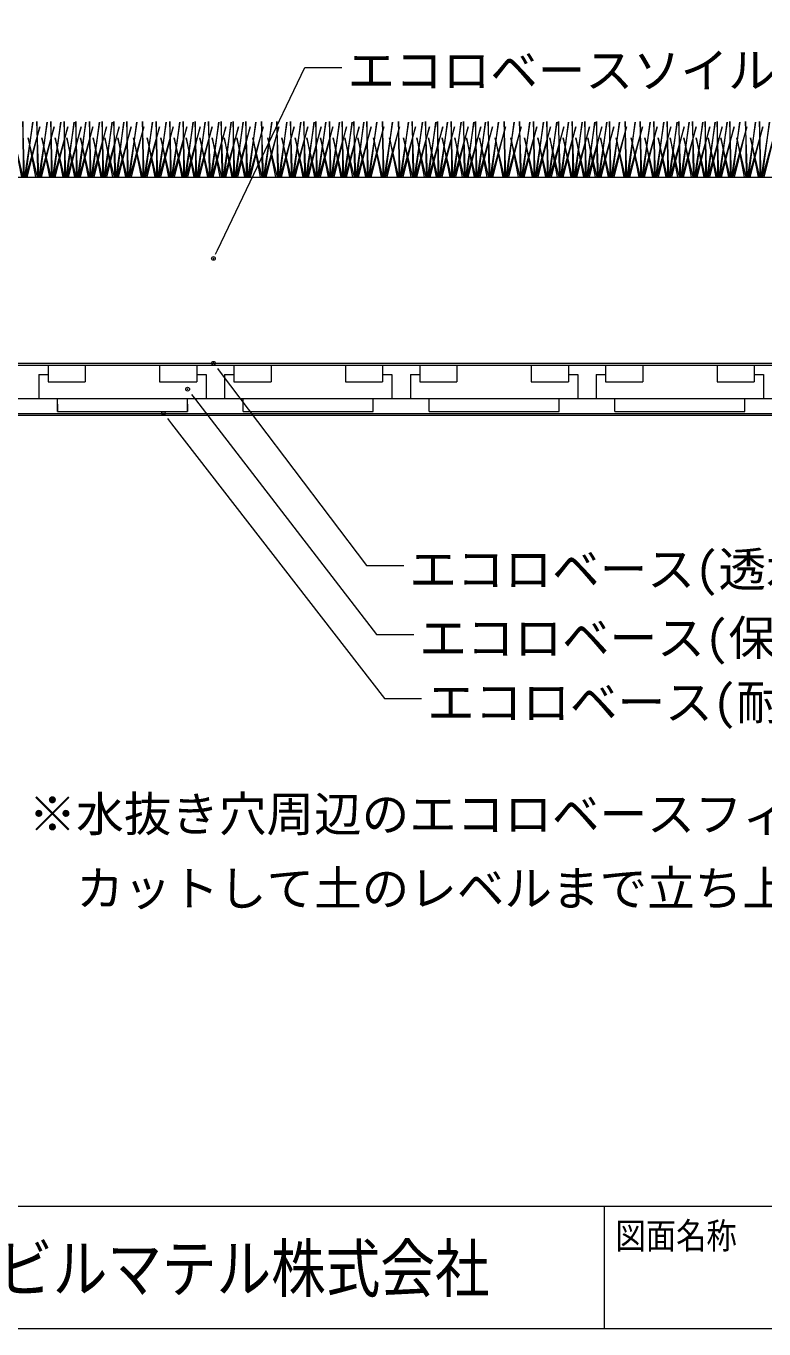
# Model space of a CAD drawing. Units: millimetres, scale not verified. Extents: x -825 to 825, y -564 to 564.
# Drawn here: x -252 to 145, y -564 to 137 of the extents above; entities that cross this region are included whole.
import ezdxf
from ezdxf.enums import TextEntityAlignment as Align

# ---------------------------------------------------------------- set-up
doc = ezdxf.new("R2010")
doc.units = ezdxf.units.MM
doc.header["$LTSCALE"] = 4
doc.header["$PDMODE"] = 32
doc.header["$PDSIZE"] = 2
for name, color, linetype, lineweight in [('0-0_0', 7, 'Continuous', 18), ('0-3_植栽', 3, 'Continuous', 18), ('0-4_図面枠', 7, 'Continuous', 18), ('0-6_耐根', 5, 'Continuous', 18), ('0-7_透水', 6, 'Continuous', 18), ('0-8_文字', 7, 'Continuous', 18), ('0-9_ｿｲﾙ', 2, 'Continuous', 18), ('0-B_ﾏｯﾄ25', 2, 'Continuous', 18)]:
    doc.layers.add(name, color=color, linetype=linetype, lineweight=lineweight)
doc.styles.add('ＭＳ ゴシック', font='')
doc.styles.get('ＭＳ ゴシック').set_extended_font_data('MS Gothic')

msp = doc.modelspace()

# ---------------------------------------------------------------- linework, layer by layer
at = {"layer": '0-0_0'}
msp.add_line((-734.813, -72.446), (564.994, -72.446), dxfattribs=at)
at = {"layer": '0-3_植栽'}
for points in [[(-251.177, 55.554), (-244.44, 82.741), (-251.966, 56.039), (-248.236, 85.179), (-252.695, 55.796), (-253.666, 85.554), (-253.424, 55.554), (-258.456, 76.817), (-254.371, 55.554)], [(-243.524, 55.554), (-236.787, 82.741), (-244.314, 56.039), (-240.584, 85.179), (-245.042, 55.796), (-246.014, 85.554), (-245.771, 55.554), (-250.804, 76.817), (-246.719, 55.554)], [(-236.121, 55.554), (-229.384, 82.741), (-236.911, 56.039), (-233.18, 85.179), (-237.639, 55.796), (-238.611, 85.554), (-238.368, 55.554), (-243.401, 76.817), (-239.316, 55.554)], [(-228.949, 55.554), (-222.212, 82.741), (-229.739, 56.039), (-226.008, 85.179), (-230.467, 55.796), (-231.438, 85.554), (-231.196, 55.554), (-236.228, 76.817), (-232.144, 55.554)], [(-222.574, 55.554), (-215.836, 82.741), (-223.364, 56.039), (-219.633, 85.179), (-224.092, 55.796), (-225.063, 85.554), (-224.82, 55.554), (-229.853, 76.817), (-225.768, 55.554)], [(-215.235, 55.554), (-208.497, 82.741), (-216.024, 56.039), (-212.294, 85.179), (-216.753, 55.796), (-217.724, 85.554), (-217.481, 55.554), (-222.514, 76.817), (-218.429, 55.554)], [(-208.472, 55.554), (-201.734, 82.741), (-209.262, 56.039), (-205.531, 85.179), (-209.99, 55.796), (-210.961, 85.554), (-210.718, 55.554), (-215.751, 76.817), (-211.666, 55.554)], [(-202.099, 55.554), (-195.361, 82.741), (-202.888, 56.039), (-199.158, 85.179), (-203.617, 55.796), (-204.588, 85.554), (-204.345, 55.554), (-209.378, 76.817), (-205.293, 55.554)], [(-195.206, 55.554), (-188.468, 82.741), (-195.995, 56.039), (-192.265, 85.179), (-196.724, 55.796), (-197.695, 85.554), (-197.452, 55.554), (-202.485, 76.817), (-198.4, 55.554)], [(-186.727, 55.554), (-179.99, 82.741), (-187.517, 56.039), (-183.786, 85.179), (-188.245, 55.796), (-189.216, 85.554), (-188.974, 55.554), (-194.006, 76.817), (-189.922, 55.554)], [(-179.402, 55.554), (-172.664, 82.741), (-180.191, 56.039), (-176.461, 85.179), (-180.92, 55.796), (-181.891, 85.554), (-181.648, 55.554), (-186.681, 76.817), (-182.596, 55.554)], [(-171.998, 55.554), (-165.261, 82.741), (-172.788, 56.039), (-169.058, 85.179), (-173.516, 55.796), (-174.488, 85.554), (-174.245, 55.554), (-179.278, 76.817), (-175.193, 55.554)], [(-164.826, 55.554), (-158.089, 82.741), (-165.616, 56.039), (-161.885, 85.179), (-166.344, 55.796), (-167.316, 85.554), (-167.073, 55.554), (-172.106, 76.817), (-168.021, 55.554)], [(-158.451, 55.554), (-151.714, 82.741), (-159.241, 56.039), (-155.51, 85.179), (-159.969, 55.796), (-160.94, 85.554), (-160.698, 55.554), (-165.73, 76.817), (-161.646, 55.554)], [(-151.112, 55.554), (-144.374, 82.741), (-151.902, 56.039), (-148.171, 85.179), (-152.63, 55.796), (-153.601, 85.554), (-153.358, 55.554), (-158.391, 76.817), (-154.306, 55.554)], [(-144.349, 55.554), (-137.611, 82.741), (-145.138, 56.039), (-141.408, 85.179), (-145.867, 55.796), (-146.838, 85.554), (-146.596, 55.554), (-151.628, 76.817), (-147.543, 55.554)], [(-137.976, 55.554), (-131.238, 82.741), (-138.766, 56.039), (-135.035, 85.179), (-139.494, 55.796), (-140.465, 85.554), (-140.222, 55.554), (-145.255, 76.817), (-141.17, 55.554)], [(-131.083, 55.554), (-124.345, 82.741), (-131.872, 56.039), (-128.142, 85.179), (-132.601, 55.796), (-133.572, 85.554), (-133.329, 55.554), (-138.362, 76.817), (-134.277, 55.554)], [(-122.604, 55.554), (-115.867, 82.741), (-123.394, 56.039), (-119.663, 85.179), (-124.122, 55.796), (-125.094, 85.554), (-124.851, 55.554), (-129.884, 76.817), (-125.799, 55.554)], [(-114.387, 55.554), (-107.65, 82.741), (-115.177, 56.039), (-111.446, 85.179), (-115.905, 55.796), (-116.876, 85.554), (-116.634, 55.554), (-121.666, 76.817), (-117.582, 55.554)], [(-106.984, 55.554), (-100.246, 82.741), (-107.774, 56.039), (-104.043, 85.179), (-108.502, 55.796), (-109.473, 85.554), (-109.23, 55.554), (-114.263, 76.817), (-110.178, 55.554)], [(-99.812, 55.554), (-93.074, 82.741), (-100.601, 56.039), (-96.871, 85.179), (-101.33, 55.796), (-102.301, 85.554), (-102.058, 55.554), (-107.091, 76.817), (-103.006, 55.554)], [(-93.436, 55.554), (-86.699, 82.741), (-94.226, 56.039), (-90.495, 85.179), (-94.954, 55.796), (-95.926, 85.554), (-95.683, 55.554), (-100.716, 76.817), (-96.631, 55.554)], [(-86.097, 55.554), (-79.36, 82.741), (-86.887, 56.039), (-83.156, 85.179), (-87.615, 55.796), (-88.586, 85.554), (-88.344, 55.554), (-93.376, 76.817), (-89.292, 55.554)], [(-79.334, 55.554), (-72.597, 82.741), (-80.124, 56.039), (-76.393, 85.179), (-80.852, 55.796), (-81.824, 85.554), (-81.581, 55.554), (-86.614, 76.817), (-82.529, 55.554)], [(-72.961, 55.554), (-66.224, 82.741), (-73.751, 56.039), (-70.02, 85.179), (-74.479, 55.796), (-75.451, 85.554), (-75.208, 55.554), (-80.241, 76.817), (-76.156, 55.554)], [(-66.068, 55.554), (-59.331, 82.741), (-66.858, 56.039), (-63.127, 85.179), (-67.586, 55.796), (-68.558, 85.554), (-68.315, 55.554), (-73.348, 76.817), (-69.263, 55.554)], [(-57.59, 55.554), (-50.852, 82.741), (-58.379, 56.039), (-54.649, 85.179), (-59.108, 55.796), (-60.079, 85.554), (-59.836, 55.554), (-64.869, 76.817), (-60.784, 55.554)], [(-48.952, 55.554), (-42.214, 82.741), (-49.742, 56.039), (-46.011, 85.179), (-50.47, 55.796), (-51.442, 85.554), (-51.199, 55.554), (-56.232, 76.817), (-52.146, 55.554)], [(-41.549, 55.554), (-34.811, 82.741), (-42.338, 56.039), (-38.608, 85.179), (-43.067, 55.796), (-44.038, 85.554), (-43.796, 55.554), (-48.828, 76.817), (-44.743, 55.554)], [(-34.377, 55.554), (-27.639, 82.741), (-35.166, 56.039), (-31.436, 85.179), (-35.895, 55.796), (-36.866, 85.554), (-36.623, 55.554), (-41.656, 76.817), (-37.571, 55.554)], [(-28.002, 55.554), (-21.264, 82.741), (-28.791, 56.039), (-25.06, 85.179), (-29.52, 55.796), (-30.491, 85.554), (-30.248, 55.554), (-35.281, 76.817), (-31.196, 55.554)], [(-20.662, 55.554), (-13.925, 82.741), (-21.452, 56.039), (-17.721, 85.179), (-22.18, 55.796), (-23.152, 85.554), (-22.909, 55.554), (-27.942, 76.817), (-23.857, 55.554)], [(-13.899, 55.554), (-7.162, 82.741), (-14.689, 56.039), (-10.958, 85.179), (-15.418, 55.796), (-16.389, 85.554), (-16.146, 55.554), (-21.179, 76.817), (-17.094, 55.554)], [(-7.526, 55.554), (-0.789, 82.741), (-8.316, 56.039), (-4.586, 85.179), (-9.044, 55.796), (-10.016, 85.554), (-9.773, 55.554), (-14.806, 76.817), (-10.721, 55.554)], [(-0.633, 55.554), (6.104, 82.741), (-1.423, 56.039), (2.308, 85.179), (-2.152, 55.796), (-3.123, 85.554), (-2.88, 55.554), (-7.913, 76.817), (-3.828, 55.554)], [(7.845, 55.554), (14.583, 82.741), (7.056, 56.039), (10.786, 85.179), (6.327, 55.796), (5.356, 85.554), (5.599, 55.554), (0.566, 76.817), (4.651, 55.554)], [(16.234, 55.554), (22.972, 82.741), (15.444, 56.039), (19.175, 85.179), (14.716, 55.796), (13.744, 85.554), (13.987, 55.554), (8.954, 76.817), (13.04, 55.554)], [(23.637, 55.554), (30.375, 82.741), (22.848, 56.039), (26.578, 85.179), (22.119, 55.796), (21.148, 85.554), (21.391, 55.554), (16.358, 76.817), (20.443, 55.554)], [(30.809, 55.554), (37.547, 82.741), (30.02, 56.039), (33.75, 85.179), (29.291, 55.796), (28.32, 85.554), (28.563, 55.554), (23.53, 76.817), (27.615, 55.554)], [(37.185, 55.554), (43.922, 82.741), (36.395, 56.039), (40.126, 85.179), (35.666, 55.796), (34.695, 85.554), (34.938, 55.554), (29.905, 76.817), (33.99, 55.554)], [(44.524, 55.554), (51.261, 82.741), (43.734, 56.039), (47.465, 85.179), (43.006, 55.796), (42.034, 85.554), (42.277, 55.554), (37.244, 76.817), (41.329, 55.554)], [(51.287, 55.554), (58.024, 82.741), (50.497, 56.039), (54.228, 85.179), (49.768, 55.796), (48.797, 85.554), (49.04, 55.554), (44.007, 76.817), (48.092, 55.554)], [(57.66, 55.554), (64.397, 82.741), (56.87, 56.039), (60.6, 85.179), (56.142, 55.796), (55.17, 85.554), (55.413, 55.554), (50.38, 76.817), (54.465, 55.554)], [(64.553, 55.554), (71.29, 82.741), (63.763, 56.039), (67.494, 85.179), (63.035, 55.796), (62.063, 85.554), (62.306, 55.554), (57.273, 76.817), (61.358, 55.554)], [(73.031, 55.554), (79.769, 82.741), (72.242, 56.039), (75.972, 85.179), (71.513, 55.796), (70.542, 85.554), (70.785, 55.554), (65.752, 76.817), (69.837, 55.554)], [(81.015, 55.554), (87.753, 82.741), (80.226, 56.039), (83.956, 85.179), (79.497, 55.796), (78.526, 85.554), (78.769, 55.554), (73.736, 76.817), (77.821, 55.554)], [(88.418, 55.554), (95.156, 82.741), (87.629, 56.039), (91.359, 85.179), (86.9, 55.796), (85.929, 85.554), (86.172, 55.554), (81.139, 76.817), (85.224, 55.554)], [(95.591, 55.554), (102.328, 82.741), (94.801, 56.039), (98.532, 85.179), (94.072, 55.796), (93.101, 85.554), (93.344, 55.554), (88.311, 76.817), (92.396, 55.554)], [(101.966, 55.554), (108.703, 82.741), (101.176, 56.039), (104.907, 85.179), (100.448, 55.796), (99.476, 85.554), (99.719, 55.554), (94.686, 76.817), (98.771, 55.554)], [(109.305, 55.554), (116.042, 82.741), (108.515, 56.039), (112.246, 85.179), (107.787, 55.796), (106.816, 85.554), (107.058, 55.554), (102.026, 76.817), (106.11, 55.554)], [(116.068, 55.554), (122.805, 82.741), (115.278, 56.039), (119.009, 85.179), (114.55, 55.796), (113.578, 85.554), (113.821, 55.554), (108.788, 76.817), (112.874, 55.554)], [(122.441, 55.554), (129.178, 82.741), (121.651, 56.039), (125.382, 85.179), (120.923, 55.796), (119.952, 85.554), (120.194, 55.554), (115.162, 76.817), (119.246, 55.554)], [(129.334, 55.554), (136.072, 82.741), (128.544, 56.039), (132.275, 85.179), (127.816, 55.796), (126.844, 85.554), (127.087, 55.554), (122.054, 76.817), (126.14, 55.554)], [(137.812, 55.554), (144.55, 82.741), (137.023, 56.039), (140.754, 85.179), (136.294, 55.796), (135.323, 85.554), (135.566, 55.554), (130.533, 76.817), (134.618, 55.554)], [(145.304, 55.554), (152.042, 82.741), (144.514, 56.039), (148.245, 85.179), (143.786, 55.796), (142.815, 85.554), (143.058, 55.554), (138.025, 76.817), (142.11, 55.554)]]:
    msp.add_lwpolyline(points, dxfattribs=at)
at = {"layer": '0-4_図面枠'}
for p, q in [((-825, -498), (825, -498)), ((59.297, -498), (59.297, -564))]:
    msp.add_line(p, q, dxfattribs=at)
msp.add_lwpolyline([(-825, 564), (825, 564), (825, -564), (-825, -564)], close=True, dxfattribs=at)
at = {"layer": '0-6_耐根'}
msp.add_line((-436.006, -71.446), (564.994, -71.446), dxfattribs=at)
at = {"layer": '0-7_透水'}
msp.add_line((-435.006, -44.446), (564.994, -44.446), dxfattribs=at)
at = {"layer": '0-8_文字'}
for points in [[(-149.929, 14.158), (-148.851, 16.414), (-101.88, 114.687), (-81.88, 114.687)], [(-148.895, -47.237), (-146.782, -50.028), (-68.609, -153.301), (-48.609, -153.301)], [(-162.772, -61.205), (-160.637, -63.978), (-63.266, -190.41), (-43.266, -190.41)], [(-175.7, -74.214), (-173.557, -76.98), (-59.006, -224.863), (-39.006, -224.863)]]:
    msp.add_lwpolyline(points, dxfattribs=at)
for p in [(-151.007, 11.902), (-151.007, -44.446), (-164.908, -58.432), (-177.844, -71.446)]:
    msp.add_point(p, dxfattribs=at)
at = {"layer": '0-9_ｿｲﾙ'}
msp.add_line((-444.006, 55.554), (564.994, 55.554), dxfattribs=at)
at = {"layer": '0-B_ﾏｯﾄ25'}
for p, q in [((-435.006, -45.446), (564.994, -45.446)), ((-240.006, -45.446), (-240.006, -54.446)), ((-220.006, -45.446), (-220.006, -54.446)), ((-220.006, -45.446), (-220.006, -54.446)), ((-160.006, -45.446), (-160.006, -53.768)), ((-140.006, -45.446), (-140.006, -54.446)), ((-120.006, -45.446), (-120.006, -54.446)), ((-80.006, -45.446), (-80.006, -54.446)), ((-60.006, -45.446), (-60.006, -54.446)), ((-40.006, -45.446), (-40.006, -54.446)), ((-20.006, -45.446), (-20.006, -54.446)), ((19.994, -45.446), (19.994, -54.446)), ((19.994, -45.446), (19.994, -54.446)), ((39.994, -45.446), (39.994, -54.446)), ((39.994, -45.446), (39.994, -54.446)), ((59.994, -45.446), (59.994, -54.446)), ((79.994, -45.446), (79.994, -54.446)), ((119.994, -45.446), (119.994, -54.446)), ((119.994, -45.446), (119.994, -54.446)), ((119.994, -45.446), (119.994, -54.446)), ((139.994, -45.446), (139.994, -54.446)), ((139.994, -45.446), (139.994, -54.446)), ((139.994, -45.446), (139.994, -54.446)), ((-245.006, -50.446), (-245.006, -63.446)), ((-245.006, -50.446), (-240.006, -50.446)), ((-245.006, -50.446), (-245.006, -54.446)), ((-240.006, -50.446), (-240.006, -54.446)), ((-240.006, -54.446), (-220.006, -54.446)), ((-220.006, -49.446), (-220.006, -54.446)), ((-160.006, -50.446), (-155.006, -50.446)), ((-160.006, -53.768), (-160.006, -54.446)), ((-155.006, -50.446), (-155.006, -63.446)), ((-145.006, -50.446), (-145.006, -63.446)), ((-145.006, -50.446), (-140.006, -50.446)), ((-140.006, -54.446), (-120.006, -54.446)), ((-80.006, -54.446), (-60.006, -54.446)), ((-60.006, -50.446), (-55.006, -50.446)), ((-55.006, -50.446), (-55.006, -63.446)), ((-45.006, -50.446), (-45.006, -63.446)), ((-45.006, -50.446), (-40.006, -50.446)), ((-40.006, -54.446), (-20.006, -54.446)), ((19.994, -54.446), (39.994, -54.446)), ((19.994, -54.446), (39.994, -54.446)), ((39.994, -50.446), (44.994, -50.446)), ((39.994, -50.446), (44.994, -50.446)), ((44.994, -50.446), (44.994, -63.446)), ((54.994, -50.446), (54.994, -63.446)), ((54.994, -50.446), (59.994, -50.446)), ((54.994, -50.446), (59.994, -50.446)), ((59.994, -54.446), (79.994, -54.446)), ((59.994, -54.446), (79.994, -54.446)), ((119.994, -54.446), (139.994, -54.446)), ((119.994, -54.446), (139.994, -54.446)), ((139.994, -50.446), (144.994, -50.446)), ((139.994, -50.446), (144.994, -50.446)), ((144.994, -50.446), (144.994, -63.446)), ((-435.006, -63.446), (564.994, -63.446)), ((-235.006, -70.446), (-235.006, -63.446)), ((-235.006, -66.446), (-235.006, -70.446)), ((-165.006, -70.446), (-165.006, -63.446)), ((-165.006, -66.446), (-165.006, -70.446)), ((-135.006, -70.446), (-135.006, -63.446)), ((-135.006, -70.446), (-135.006, -66.446)), ((-135.006, -70.446), (-135.006, -66.446)), ((-65.006, -70.446), (-65.006, -63.446)), ((-65.006, -70.446), (-65.006, -66.446)), ((-35.006, -70.446), (-35.006, -63.446)), ((-35.006, -70.446), (-35.006, -66.446)), ((34.994, -70.446), (34.994, -63.446)), ((34.994, -70.446), (34.994, -66.446)), ((64.994, -70.446), (64.994, -63.446)), ((64.994, -70.446), (64.994, -66.446)), ((134.994, -70.446), (134.994, -63.446)), ((134.994, -70.446), (134.994, -66.446)), ((-235.006, -70.446), (-165.006, -70.446)), ((-135.006, -70.446), (-65.006, -70.446)), ((-35.006, -70.446), (34.994, -70.446)), ((64.994, -70.446), (134.994, -70.446))]:
    msp.add_line(p, q, dxfattribs=at)
msp.add_lwpolyline([(-180.006, -45.446), (-180.006, -54.446), (-160.006, -54.446)], dxfattribs=at)

# ---------------------------------------------------------------- texts
at = {"layer": '0-4_図面枠', "style": 'ＭＳ ゴシック', "width": 0.85}
for s, height, p in [('図面名称', 14.08, (65.297, -525.12)), ('ビルマテル株式会社', 25.34, (-266.873, -551.736))]:
    msp.add_text(s, height=height, dxfattribs=at).set_placement(p, align=Align.BOTTOM_LEFT)
at = {"layer": '0-8_文字', "style": 'ＭＳ ゴシック'}
for s, p in [('エコロベースソイルＣＡ（人工軽量土壌）', (-78.88, 98.1)), ('エコロベース(透水)シート（ポリエステルｔ=0.24）', (-45.609, -170.294)), ('エコロベース(保水・排水)マット25（難燃性40倍発泡1000x1000xt25）', (-40.266, -207.251)), ('エコロベース(耐根)フィルム（ポリエチレンｔ=0.3）', (-36.006, -241.855))]:
    msp.add_text(s, height=18.77, dxfattribs=at).set_placement(p, align=Align.BOTTOM_LEFT)
at = {"layer": '0-8_文字', "color": 5, "style": 'ＭＳ ゴシック'}
for s, p in [('※水抜き穴周辺のエコロベースフィルムは', (-250.488, -301.991)), ('\u3000カットして土のレベルまで立ち上げる', (-250.488, -341.991))]:
    msp.add_text(s, height=18.77, dxfattribs=at).set_placement(p, align=Align.BOTTOM_LEFT)

doc.saveas('drawing.dxf')
